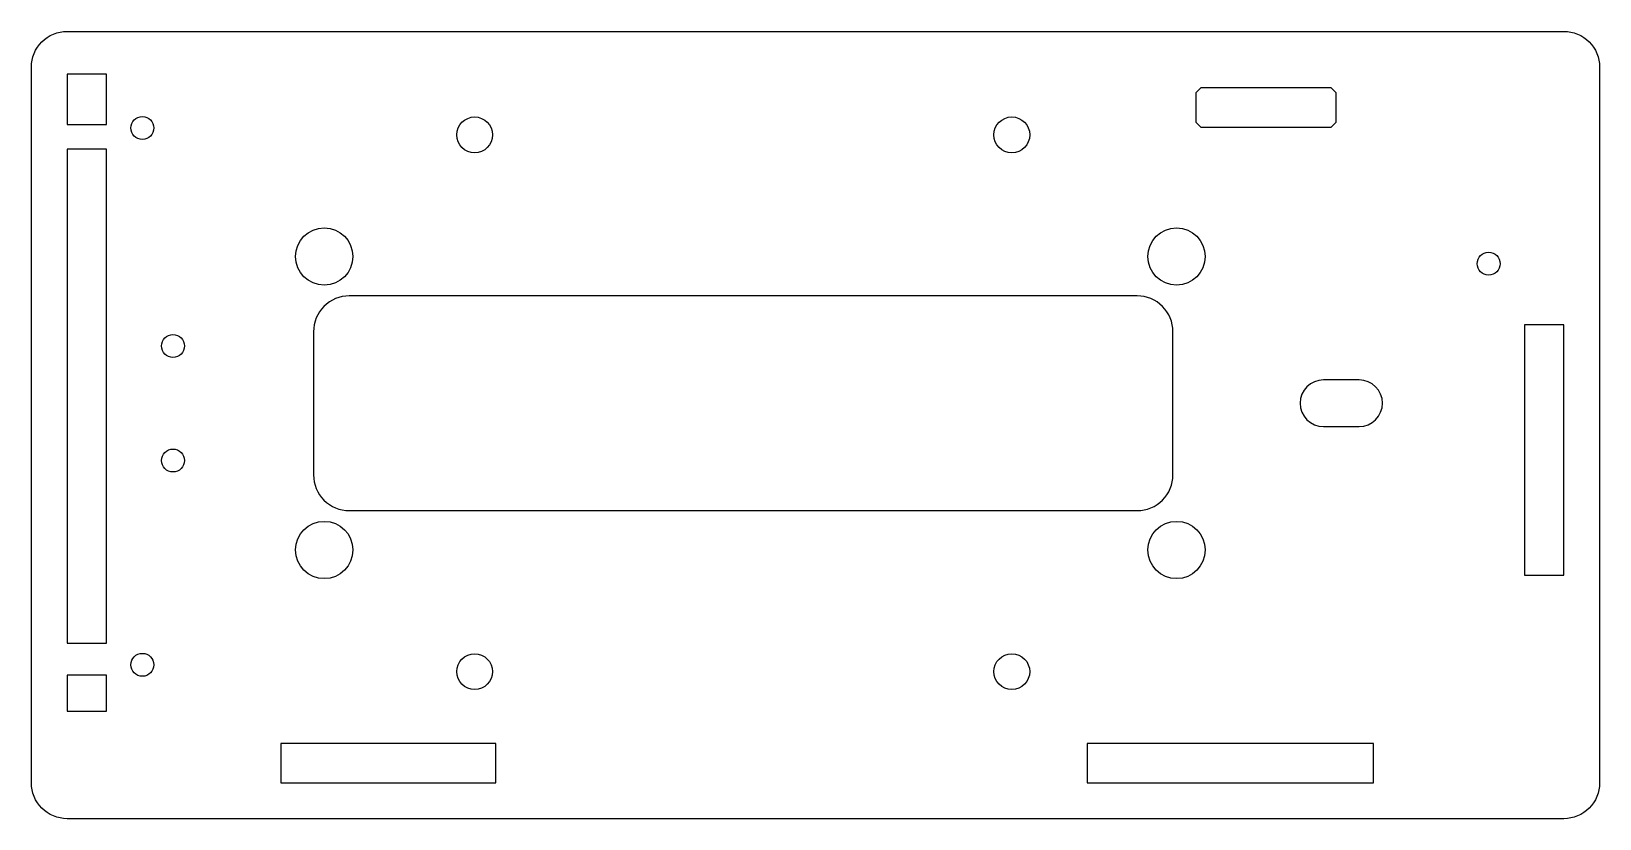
# Model space of a CAD drawing. Header units: millimetres. Extents: x -28 to 191, y -109 to 1.
import ezdxf

# ---------------------------------------------------------------- set-up
doc = ezdxf.new("R2010")
doc.units = ezdxf.units.MM
doc.layers.get('0').update_dxf_attribs({"linetype": 'CONTINUOUS'})

msp = doc.modelspace()

# ---------------------------------------------------------------- linework, layer by layer
for points in [[(185.96, 0.68, -0.414214), (190.96, -4.32), (190.96, -104.32, -0.414214), (185.96, -109.32), (-23, -109.32, -0.414214), (-28, -104.32), (-28, -4.32, -0.414214), (-23, 0.68)], [(16.39, -66.28), (126.39, -66.28, 0.414214), (131.39, -61.28), (131.39, -41.28, 0.414214), (126.39, -36.28), (16.39, -36.28, 0.414214), (11.39, -41.28), (11.39, -61.28, 0.414214)], [(152.39, -54.53), (157.39, -54.53, 1), (157.39, -48.03), (152.39, -48.03, 1)]]:
    msp.add_lwpolyline(points, format="xyb", close=True)
for points in [[(-23, -12.32), (-17.5, -12.32), (-17.5, -5.28), (-23, -5.28)], [(135.29, -12.7), (153.49, -12.7), (154.19, -12), (154.19, -7.9), (153.49, -7.2), (135.29, -7.2), (134.59, -7.9), (134.59, -12)], [(-23, -15.78), (-23, -84.78), (-17.5, -84.78), (-17.5, -15.78)], [(180.46, -40.32), (180.46, -75.32), (185.96, -75.32), (185.96, -40.32)], [(-17.5, -94.28), (-17.5, -89.28), (-23, -89.28), (-23, -94.28)], [(36.85, -104.32), (36.85, -98.82), (6.85, -98.82), (6.85, -104.32)], [(159.39, -98.82), (119.39, -98.82), (119.39, -104.32), (159.39, -104.32)]]:
    msp.add_lwpolyline(points, close=True)
for centre, radius in [((-12.5, -12.82), 1.6), ((33.89, -13.78), 2.5), ((108.89, -13.78), 2.5), ((12.89, -30.78), 4), ((131.89, -30.78), 4), ((175.46, -31.78), 1.6), ((-8.23, -43.28), 1.6), ((-8.23, -59.28), 1.6), ((12.89, -71.78), 4), ((131.89, -71.78), 4), ((-12.5, -87.82), 1.6), ((33.89, -88.78), 2.5), ((108.89, -88.78), 2.5)]:
    msp.add_circle(centre, radius)

doc.saveas('drawing.dxf')
